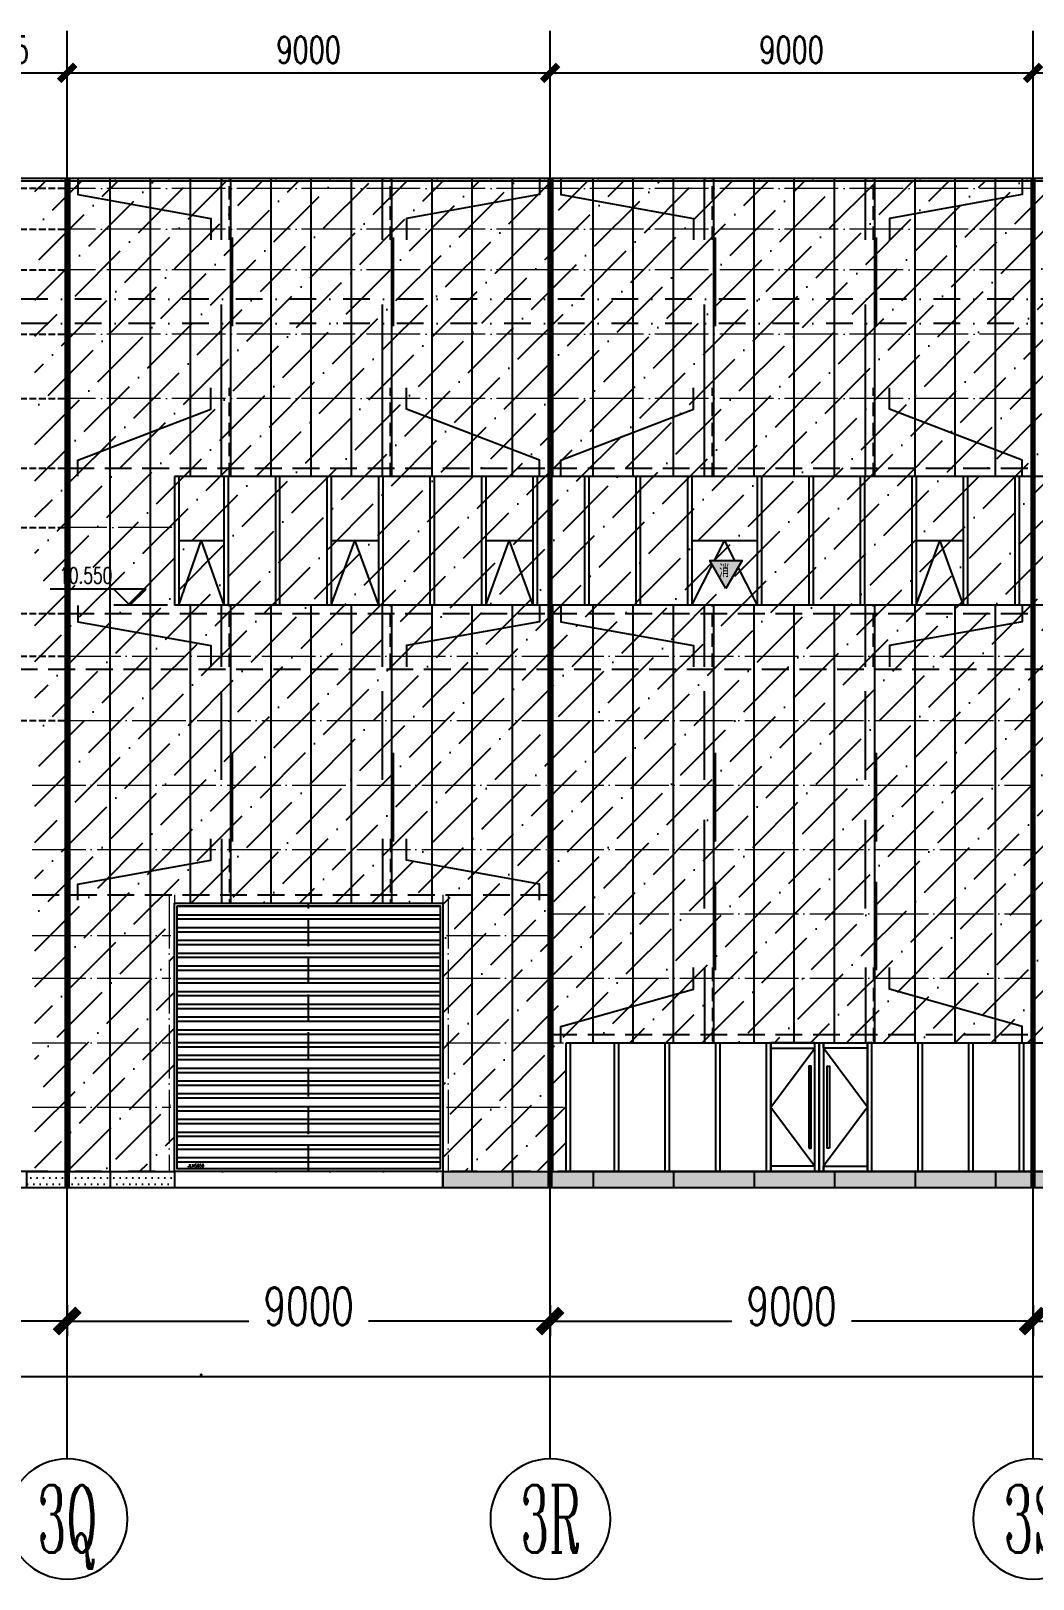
# Model space of a CAD drawing. Extents: x -2072575 to 87763, y -155913 to 742026.
# Drawn here: x -262890 to -244215, y 495625 to 524462 of the extents above; entities that cross this region are included whole.
import ezdxf
from ezdxf.enums import TextEntityAlignment as Align

# ---------------------------------------------------------------- set-up
doc = ezdxf.new("R2010")
doc.units = 0
doc.header["$LTSCALE"] = 1000
for name, pattern in [('20剖面图$0$DASH', [0.35, 0.25, -0.1]), ('__DASH', [0.35, 0.25, -0.1]), ('CENTER', [2, 1.25, -0.25, 0.25, -0.25]), ('DASHDOT', [1, 0.5, -0.25, 0, -0.25]), ('DASHED', [0.75, 0.5, -0.25]), ('DOT', [0.25, 0, -0.25]), ('DOTE', [2.42, 2, -0.2, 0.02, -0.2]), ('HIDDEN2', [0.1875, 0.125, -0.0625]), ('ZN-DASH', [0.35, 0.25, -0.1])]:
    doc.linetypes.add(name, pattern=pattern)
doc.layers.get('Defpoints').update_dxf_attribs({"color": 210})
for name, color, linetype in [('!ZN1-填充-8', 8, 'Continuous'), ('!ZN1-文字-7', 7, 'Continuous'), ('!ZN1-标注-173', 173, 'Continuous'), ('!ZN3-不锈钢板幕墙-7', 7, 'Continuous'), ('!ZN3-玻璃幕墙-4', 4, 'Continuous'), ('!ZN4-辅助材料-1', 1, 'Continuous'), ('12圆钢+30钢套管撑杆', 3, 'Continuous'), ('12圆钢斜拉条', 30, 'Continuous'), ('12圆钢直拉条', 22, 'Continuous'), ('250×150×4.5×8 H型钢', 3, 'HIDDEN2'), ('3符号', 3, 'Continuous'), ('3铝板幕墙', 3, 'Continuous'), ('4玻璃幕墙', 4, 'Continuous'), ('60x60x5钢方管', 6, '20剖面图$0$DASH'), ('A-AXIS-DOTE', 14, 'DOTE'), ('A-HATCH-2', 251, 'Continuous'), ('A-LIN-V', 9, 'Continuous'), ('A-云线', 50, 'Continuous'), ('A-门窗表显示尺寸', 160, 'Continuous'), ('AS-WALL', 40, 'Continuous'), ('DIM', 173, 'Continuous'), ('DIM_ELEV', 3, 'Continuous'), ('DOT', 8, 'DOT'), ('DOTE', 1, 'CENTER'), ('PUB_TEXT', 7, 'Continuous'), ('压型钢板', 23, 'Continuous')]:
    doc.layers.add(name, color=color, linetype=linetype)
doc.layers.add('A-加建区域', color=47, linetype='Continuous', plot=False)
doc.layers.add('冷弯薄壁C型钢 250x75x20x3.0', color=51, linetype='DOTE', lineweight=0)
doc.layers.add('梁', color=4, linetype='Continuous', lineweight=18)
doc.styles.add('_TCH_AXIS', font='COMPLEX', dxfattribs={"bigfont": 'GBCBIG'})
doc.styles.add('_TCH_DIM', font='SIMPLEX', dxfattribs={"bigfont": 'GBCBIG'})
doc.styles.add('A-STANDARD', font='SIMPLEX', dxfattribs={"bigfont": 'GBCBIG'})
doc.styles.add('DHTEXT-1', font='romans.shx', dxfattribs={"width": 0.7, "bigfont": 'chinese.shx'})
doc.styles.add('卓越符号', font='ROMANS.shx', dxfattribs={"width": 0.7, "bigfont": 'CHINESE.shx'})
doc.styles.add('样式 1', font='romans.shx', dxfattribs={"width": 0.7, "bigfont": 'chinese.shx'})
doc.dimstyles.new('ZN200', dxfattribs={"dimscale": 200, "dimtxt": 2.5, "dimasz": 1.5, "dimexe": 1, "dimexo": 2, "dimgap": 0.9, "dimtad": 1, "dimdec": 0, "dimdsep": 46, "dimtxsty": 'DHTEXT-1', "dimblk": 'ARCHTICK', "dimcen": 2.5, "dimclrd": 173, "dimclre": 173, "dimclrt": 7, "dimazin": 2, "dimtfac": 1, "dimtdec": 0, "dimtix": 1, "dimtmove": 2, "dimatfit": 3, "dimfxl": 0, "dimtolj": 1, "dimtzin": 0, "dimarcsym": 0})
doc.dimstyles.new('ZN280', dxfattribs={"dimscale": 280, "dimtxt": 2.5, "dimasz": 1.5, "dimexe": 1, "dimexo": 2, "dimgap": 0.9, "dimtad": 1, "dimdec": 0, "dimdsep": 46, "dimtxsty": 'DHTEXT-1', "dimblk": 'ARCHTICK', "dimcen": 2.5, "dimclrd": 173, "dimclre": 173, "dimclrt": 7, "dimazin": 2, "dimtfac": 1, "dimtdec": 0, "dimtix": 1, "dimtmove": 2, "dimatfit": 3, "dimfxl": 0, "dimarcsym": 0})

# ---------------------------------------------------------------- blocks, each defined once
blk = doc.blocks.new('消防救援口标识')
blk.add_wipeout([(0, 0), (-150, 260), (150, 260)]).dxf.layer = '!ZN1-标注-173'
at = {"layer": '!ZN1-填充-8'}
h = blk.add_hatch(color=252, dxfattribs=at)
h.dxf.hatch_style = 1
h.paths.add_polyline_path([(0, 0), (-150, 260), (150, 260)])
at = {"layer": '!ZN1-标注-173'}
blk.add_lwpolyline([(0, 0), (-150, 260), (150, 260)], close=True, dxfattribs=at)
at = {"layer": '!ZN1-文字-7', "ltscale": 1.5, "style": '样式 1', "width": 0.7}
blk.add_text('消', height=120, dxfattribs=at).set_placement((-62, 164), align=Align.MIDDLE_LEFT)
blk = doc.blocks.new('卓越-指北标记')
blk.add_hatch(color=256).paths.add_polyline_path([(0, 10), (-3, -9), (0, -3), (3, -9)])
for p, q in [((0, 10), (-3, -9)), ((0, 10), (3, -9)), ((-3, -9), (0, -3)), ((0, -3), (3, -9))]:
    blk.add_line(p, q)
blk.add_circle((0, 0), 10)
at = {"color": 0, "style": '卓越符号', "width": 0.7}
blk.add_text('N', height=5, dxfattribs=at).set_placement((0, 12), align=Align.CENTER)
blk = doc.blocks.new('20250905100330')
at = {"layer": '!ZN1-填充-8'}
h = blk.add_hatch(dxfattribs=at)
h.set_pattern_fill('ANSI36', color=252, scale=300, style=0)
h.set_pattern_definition([(45, (388215.23, -503214.68), (252.5697, 926.0889), [1190.625, -238.125, 0, -238.125])])
h.paths.add_polyline_path([(150800, 18450), (125400, 18450), (125400, 0), (128000, 0), (128000, 5000), (133000, 5000), (133000, -300), (133300, 0), (148500, 0), (135300, 0), (135300, 2400), (148500, 2400), (148500, 0), (152311, 0), (152300, 0), (150800, 0)])
h = blk.add_hatch(dxfattribs=at)
h.set_pattern_fill('DOTS', color=252, scale=75, style=0)
h.set_pattern_definition([(0, (125250, -300), (59.531, 119.0625), [0, -119.0625])])
h.paths.add_polyline_path([(125250, 0), (128000, 0), (128000, -300), (125250, -300)])
h = blk.add_hatch(dxfattribs=at)
h.set_pattern_fill('DOTS', color=252, scale=75, style=0)
h.set_pattern_definition([(0, (133000, -300), (59.53125, 119.0625), [0, -119.0625])])
h.paths.add_polyline_path([(133000, 0), (184900, 0), (184900, -300), (133000, -300)])
at = {"layer": '!ZN3-不锈钢板幕墙-7', "ltscale": 10}
for points in [[(139824, 435), (139864, 435), (139864, 1965), (139824, 1965)], [(140204, 435), (140164, 435), (140164, 1965), (140204, 1965)]]:
    blk.add_lwpolyline(points, close=True, dxfattribs=at)
at = {"layer": '!ZN3-玻璃幕墙-4', "color": 252, "linetype": 'ZN-DASH', "ltscale": 500}
for p, q in [((139111, 1200), (139934, 2300)), ((140917, 1200), (140094, 2300))]:
    blk.add_line(p, q, dxfattribs=at)
at = {"layer": '!ZN3-玻璃幕墙-4', "color": 252, "ltscale": 10}
for p, q in [((139111, 1200), (139934, 100)), ((140917, 1200), (140094, 100))]:
    blk.add_line(p, q, dxfattribs=at)
for points in [[(128080, 10550), (128500, 11750), (128920, 10550)], [(130920, 10550), (131360, 11750), (131800, 10550)], [(133800, 10550), (134240, 11750), (134680, 10550)], [(137640, 10550), (138250, 11750), (138860, 10550)], [(141820, 10550), (142260, 11750), (142700, 10550)]]:
    blk.add_lwpolyline(points, dxfattribs=at)
for points in [[(139111, 0), (139031, 0), (139031, 2400), (139111, 2400)], [(139111, 2300), (139934, 2300), (139934, 2400), (139111, 2400)], [(140014, 0), (139934, 0), (139934, 2400), (140014, 2400)], [(140094, 0), (140014, 0), (140014, 2400), (140094, 2400)], [(140917, 2300), (140094, 2300), (140094, 2400), (140917, 2400)], [(140917, 0), (140997, 0), (140997, 2400), (140917, 2400)], [(139111, 0), (139934, 0), (139934, 100), (139111, 100)], [(140917, 0), (140094, 0), (140094, 100), (140917, 100)]]:
    blk.add_lwpolyline(points, close=True, dxfattribs=at)
at = {"layer": '3铝板幕墙', "color": 252, "ltscale": 1000}
for p, q in [((126800, 0), (126800, -300)), ((134300, 0), (134300, -300)), ((135800, 0), (135800, -300)), ((137300, 0), (137300, -300)), ((138800, 0), (138800, -300)), ((140300, 0), (140300, -300)), ((141800, 0), (141800, -300)), ((143300, 0), (143300, -300))]:
    blk.add_line(p, q, dxfattribs=at)
for points in [[(125250, 0), (128000, 0), (128000, -300), (125250, -300)], [(133000, 0), (184900, 0), (184900, -300), (133000, -300)]]:
    blk.add_lwpolyline(points, close=True, dxfattribs=at)
at = {"layer": '4玻璃幕墙', "color": 252, "ltscale": 10}
for p, q in [((128000, 12950), (128000, 10550)), ((148500, 12950), (128000, 12950)), ((128080, 12950), (128080, 10550)), ((128920, 12950), (128920, 10550)), ((129000, 12950), (129000, 10550)), ((129880, 12950), (129880, 10550)), ((129960, 12950), (129960, 10550)), ((130840, 12950), (130840, 10550)), ((130920, 12950), (130920, 10550)), ((131800, 12950), (131800, 10550)), ((131880, 12950), (131880, 10550)), ((132760, 12950), (132760, 10550)), ((132840, 12950), (132840, 10550)), ((133720, 12950), (133720, 10550)), ((133800, 12950), (133800, 10550)), ((134680, 12950), (134680, 10550)), ((134760, 12950), (134760, 10550)), ((135640, 12950), (135640, 10550)), ((135720, 12950), (135720, 10550)), ((136600, 12950), (136600, 10550)), ((136680, 12950), (136680, 10550)), ((137560, 12950), (137560, 10550)), ((137640, 12950), (137640, 10550)), ((138860, 12950), (138860, 10550)), ((138940, 12950), (138940, 10550)), ((139820, 12950), (139820, 10550)), ((139900, 12950), (139900, 10550)), ((140780, 12950), (140780, 10550)), ((140860, 12950), (140860, 10550)), ((141740, 12950), (141740, 10550)), ((141820, 12950), (141820, 10550)), ((142700, 12950), (142700, 10550)), ((142780, 12950), (142780, 10550)), ((143660, 12950), (143660, 10550)), ((143740, 12950), (143740, 10550)), ((128920, 11750), (128080, 11750)), ((131800, 11750), (130920, 11750)), ((134680, 11750), (133800, 11750)), ((138860, 11750), (137640, 11750)), ((142700, 11750), (141820, 11750)), ((148500, 10550), (128000, 10550))]:
    blk.add_line(p, q, dxfattribs=at)
at = {"layer": '4玻璃幕墙', "color": 252, "ltscale": 1.5}
for p, q in [((135300, 0), (135300, 2400)), ((135300, 2400), (148500, 2400)), ((135380, 0), (135380, 2400)), ((136203, 0), (136203, 2400)), ((136283, 0), (136283, 2400)), ((137146, 0), (137146, 2400)), ((137226, 0), (137226, 2400)), ((138089, 0), (138089, 2400)), ((138169, 0), (138169, 2400)), ((139031, 0), (139031, 2400)), ((139111, 0), (139111, 2400)), ((140917, 0), (140917, 2400)), ((140997, 0), (140997, 2400)), ((141860, 0), (141860, 2400)), ((141940, 0), (141940, 2400)), ((142803, 0), (142803, 2400)), ((142883, 0), (142883, 2400)), ((143746, 0), (143746, 2400)), ((143826, 0), (143826, 2400)), ((148500, 0), (135300, 0))]:
    blk.add_line(p, q, dxfattribs=at)
at = {"layer": 'A-LIN-V'}
for p, q in [((184900, 18500), (-700, 18500)), ((184900, 18450), (-700, 18450)), ((128000, 0), (128000, -300)), ((133000, 0), (133000, -300))]:
    blk.add_line(p, q, dxfattribs=at)
at = {"layer": '压型钢板', "color": 252, "ltscale": 10}
for p, q in [((126050, 0), (126050, 18500)), ((126800, 0), (126800, 18500)), ((127550, 0), (127550, 18500)), ((128300, 12950), (128300, 18500)), ((129050, 12950), (129050, 18500)), ((129800, 12950), (129800, 18500)), ((130550, 12950), (130550, 18500)), ((131300, 12950), (131300, 18500)), ((132050, 12950), (132050, 18500)), ((132800, 12950), (132800, 18500)), ((133550, 12950), (133550, 18500)), ((134300, 12950), (134300, 18500)), ((135050, 12950), (135050, 18500)), ((135800, 12950), (135800, 18500)), ((136550, 12950), (136550, 18500)), ((137300, 12950), (137300, 18500)), ((138050, 12950), (138050, 18500)), ((138800, 12950), (138800, 18500)), ((139550, 12950), (139550, 18500)), ((140300, 12950), (140300, 18500)), ((141050, 12950), (141050, 18500)), ((141800, 12950), (141800, 18500)), ((142550, 12950), (142550, 18500)), ((143300, 12950), (143300, 18500)), ((128300, 5000), (128300, 10550)), ((129050, 5000), (129050, 10550)), ((129800, 5000), (129800, 10550)), ((130550, 5000), (130550, 10550)), ((131300, 5000), (131300, 10550)), ((132050, 5000), (132050, 10550)), ((132800, 5000), (132800, 10550)), ((133550, 0), (133550, 10550)), ((134300, 0), (134300, 10550)), ((135050, 0), (135050, 10550)), ((135800, 2400), (135800, 10550)), ((136550, 2400), (136550, 10550)), ((137300, 2400), (137300, 10550)), ((138050, 2400), (138050, 10550)), ((138800, 2400), (138800, 10550)), ((139550, 2400), (139550, 10550)), ((140300, 2400), (140300, 10550)), ((141050, 2400), (141050, 10550)), ((141800, 2400), (141800, 10550)), ((142550, 2400), (142550, 10550)), ((143300, 2400), (143300, 10550))]:
    blk.add_line(p, q, dxfattribs=at)
at = {"layer": '3符号', "color": 7}
blk.add_blockref('卓越-指北标记', (128496, -3786), dxfattribs=at)
at = {"layer": '!ZN4-辅助材料-1', "color": 252, "xscale": 2, "yscale": 2, "zscale": 2}
blk.add_blockref('消防救援口标识', (138276, 10863), dxfattribs=at)
blk = doc.blocks.new('_ArchTick')
at = {"color": 0, "linetype": 'ByBlock', "const_width": 0.4}
blk.add_lwpolyline([(-0.5, -0.5), (0.5, 0.5)], dxfattribs=at)
blk = doc.blocks.new('*D2494')
at = {"layer": 'Defpoints', "color": 0, "ltscale": 2800, "transparency": 16777216}
for p in [(-800, -1926), (184900, -1926), (184900, -3824)]:
    blk.add_point(p, dxfattribs=at)
at = {"layer": 'DIM', "color": 173, "linetype": 'ByBlock', "lineweight": -2, "ltscale": 2800, "transparency": 16777216}
for p, q in [((-800, -2486), (-800, -4104)), ((184900, -2486), (184900, -4104)), ((-800, -3824), (90503, -3824)), ((184900, -3824), (93597, -3824))]:
    blk.add_line(p, q, dxfattribs=at)
at = {"layer": 'DIM', "color": 173, "lineweight": -2, "ltscale": 2800, "transparency": 16777216, "xscale": 420, "yscale": 420, "zscale": 420, "rotation": 180}
blk.add_blockref('_ArchTick', (-800, -3824), dxfattribs=at)
at = {"layer": 'DIM', "color": 173, "lineweight": -2, "ltscale": 2800, "transparency": 16777216, "xscale": 420, "yscale": 420, "zscale": 420}
blk.add_blockref('_ArchTick', (184900, -3824), dxfattribs=at)
at = {"layer": 'DIM', "color": 7, "ltscale": 2800, "transparency": 16777216, "insert": (92050, -3549), "char_height": 700, "attachment_point": 5, "style": 'DHTEXT-1'}
blk.add_mtext('185700', dxfattribs=at)
blk = doc.blocks.new('*D2499')
at = {"layer": 'Defpoints', "color": 0, "ltscale": 2800, "transparency": 16777216}
for p in [(144000, -1926), (153000, -1926), (153000, -2784)]:
    blk.add_point(p, dxfattribs=at)
at = {"layer": 'DIM', "color": 173, "linetype": 'ByBlock', "lineweight": -2, "ltscale": 2800, "transparency": 16777216}
for p, q in [((144000, -2486), (144000, -3064)), ((153000, -2486), (153000, -3064)), ((144000, -2784), (147385, -2784)), ((153000, -2784), (149615, -2784))]:
    blk.add_line(p, q, dxfattribs=at)
at = {"layer": 'DIM', "color": 173, "lineweight": -2, "ltscale": 2800, "transparency": 16777216, "xscale": 420, "yscale": 420, "zscale": 420, "rotation": 180}
blk.add_blockref('_ArchTick', (144000, -2784), dxfattribs=at)
at = {"layer": 'DIM', "color": 173, "lineweight": -2, "ltscale": 2800, "transparency": 16777216, "xscale": 420, "yscale": 420, "zscale": 420}
blk.add_blockref('_ArchTick', (153000, -2784), dxfattribs=at)
at = {"layer": 'DIM', "color": 7, "ltscale": 2800, "transparency": 16777216, "insert": (148500, -2509), "char_height": 700, "attachment_point": 5, "style": 'DHTEXT-1'}
blk.add_mtext('9000', dxfattribs=at)
blk = doc.blocks.new('*D2500')
at = {"layer": 'Defpoints', "color": 0, "ltscale": 2800, "transparency": 16777216}
for p in [(135000, -1926), (144000, -1926), (144000, -2784)]:
    blk.add_point(p, dxfattribs=at)
at = {"layer": 'DIM', "color": 173, "linetype": 'ByBlock', "lineweight": -2, "ltscale": 2800, "transparency": 16777216}
for p, q in [((135000, -2486), (135000, -3064)), ((144000, -2486), (144000, -3064)), ((135000, -2784), (138385, -2784)), ((144000, -2784), (140615, -2784))]:
    blk.add_line(p, q, dxfattribs=at)
at = {"layer": 'DIM', "color": 173, "lineweight": -2, "ltscale": 2800, "transparency": 16777216, "xscale": 420, "yscale": 420, "zscale": 420, "rotation": 180}
blk.add_blockref('_ArchTick', (135000, -2784), dxfattribs=at)
at = {"layer": 'DIM', "color": 173, "lineweight": -2, "ltscale": 2800, "transparency": 16777216, "xscale": 420, "yscale": 420, "zscale": 420}
blk.add_blockref('_ArchTick', (144000, -2784), dxfattribs=at)
at = {"layer": 'DIM', "color": 7, "ltscale": 2800, "transparency": 16777216, "insert": (139500, -2509), "char_height": 700, "attachment_point": 5, "style": 'DHTEXT-1'}
blk.add_mtext('9000', dxfattribs=at)
blk = doc.blocks.new('*D2501')
at = {"layer": 'Defpoints', "color": 0, "ltscale": 2800, "transparency": 16777216}
for p in [(126000, -1926), (135000, -1926), (135000, -2784)]:
    blk.add_point(p, dxfattribs=at)
at = {"layer": 'DIM', "color": 173, "linetype": 'ByBlock', "lineweight": -2, "ltscale": 2800, "transparency": 16777216}
for p, q in [((126000, -2486), (126000, -3064)), ((135000, -2486), (135000, -3064)), ((126000, -2784), (129385, -2784)), ((135000, -2784), (131615, -2784))]:
    blk.add_line(p, q, dxfattribs=at)
at = {"layer": 'DIM', "color": 173, "lineweight": -2, "ltscale": 2800, "transparency": 16777216, "xscale": 420, "yscale": 420, "zscale": 420, "rotation": 180}
blk.add_blockref('_ArchTick', (126000, -2784), dxfattribs=at)
at = {"layer": 'DIM', "color": 173, "lineweight": -2, "ltscale": 2800, "transparency": 16777216, "xscale": 420, "yscale": 420, "zscale": 420}
blk.add_blockref('_ArchTick', (135000, -2784), dxfattribs=at)
at = {"layer": 'DIM', "color": 7, "ltscale": 2800, "transparency": 16777216, "insert": (130500, -2509), "char_height": 700, "attachment_point": 5, "style": 'DHTEXT-1'}
blk.add_mtext('9000', dxfattribs=at)
blk = doc.blocks.new('*D2478')
at = {"layer": 'Defpoints', "color": 0, "ltscale": 2800, "transparency": 16777216}
for p in [(117000, -1926), (126000, -1926), (126000, -2784)]:
    blk.add_point(p, dxfattribs=at)
at = {"layer": 'DIM', "color": 173, "linetype": 'ByBlock', "lineweight": -2, "ltscale": 2800, "transparency": 16777216}
for p, q in [((117000, -2486), (117000, -3064)), ((126000, -2486), (126000, -3064)), ((117000, -2784), (120385, -2784)), ((126000, -2784), (122615, -2784))]:
    blk.add_line(p, q, dxfattribs=at)
at = {"layer": 'DIM', "color": 173, "lineweight": -2, "ltscale": 2800, "transparency": 16777216, "xscale": 420, "yscale": 420, "zscale": 420, "rotation": 180}
blk.add_blockref('_ArchTick', (117000, -2784), dxfattribs=at)
at = {"layer": 'DIM', "color": 173, "lineweight": -2, "ltscale": 2800, "transparency": 16777216, "xscale": 420, "yscale": 420, "zscale": 420}
blk.add_blockref('_ArchTick', (126000, -2784), dxfattribs=at)
at = {"layer": 'DIM', "color": 7, "ltscale": 2800, "transparency": 16777216, "insert": (121500, -2509), "char_height": 700, "attachment_point": 5, "style": 'DHTEXT-1'}
blk.add_mtext('9000', dxfattribs=at)
blk = doc.blocks.new('卓越-轴号')
blk.add_circle((0, 0), 4)
at = {"color": 0, "style": '_TCH_AXIS', "width": 1.041667, "flags": 8}
blk.add_attdef('A', text='', height=4.48, dxfattribs=at).set_placement((-2, -2.24), (2, -2.24), align=Align.FIT)
blk = doc.blocks.new('JLM5050')
at = {"layer": 'A-HATCH-2'}
h = blk.add_hatch(dxfattribs=at)
h.set_pattern_fill('ANSI32', color=256, scale=50, angle=45)
h.set_pattern_definition([(180, (0, 0), (-1e-14, -238.125), []), (180, (-79.38, 79.38), (-1e-14, -238.125), [])])
h.paths.add_polyline_path([(-1643430, 522187), (-1638530, 522187), (-1638530, 517287), (-1643430, 517287)])
at = {"layer": 'A-AXIS-DOTE', "linetype": '__DASH', "ltscale": 2}
blk.add_line((-1640980, 517237), (-1640980, 522237), dxfattribs=at)
at = {"layer": 'A-LIN-V'}
blk.add_lwpolyline([(-1643480, 522237), (-1638480, 522237), (-1638480, 517237), (-1643480, 517237)], close=True, dxfattribs=at)
at = {"layer": 'A-门窗表显示尺寸'}
blk.add_lwpolyline([(-1643430, 522187), (-1638530, 522187), (-1638530, 517287), (-1643430, 517287)], close=True, dxfattribs=at)
at = {"layer": 'A-门窗表显示尺寸', "color": 3, "style": 'A-STANDARD', "width": 0.705882}
blk.add_text('JLM5050', height=59.5, dxfattribs=at).set_placement((-1643230, 517317))
blk = doc.blocks.new('*D3633')
at = {"layer": 'Defpoints', "color": 0, "ltscale": 10, "transparency": 16777216}
for p in [(-237840, 523681), (-244215, 522664), (-237840, 522664)]:
    blk.add_point(p, dxfattribs=at)
at = {"layer": 'DIM', "color": 173, "linetype": 'ByBlock', "lineweight": -2, "ltscale": 10, "transparency": 16777216}
for p, q in [((-244215, 523064), (-244215, 523881)), ((-237840, 523064), (-237840, 523881)), ((-244215, 523681), (-237840, 523681))]:
    blk.add_line(p, q, dxfattribs=at)
at = {"layer": 'DIM', "color": 173, "lineweight": -2, "ltscale": 10, "transparency": 16777216, "xscale": 300, "yscale": 300, "zscale": 300, "rotation": 180}
blk.add_blockref('_ArchTick', (-244215, 523681), dxfattribs=at)
at = {"layer": 'DIM', "color": 173, "lineweight": -2, "ltscale": 10, "transparency": 16777216, "xscale": 300, "yscale": 300, "zscale": 300}
blk.add_blockref('_ArchTick', (-237840, 523681), dxfattribs=at)
at = {"layer": 'DIM', "color": 7, "ltscale": 10, "transparency": 16777216, "insert": (-241028, 524111), "char_height": 500, "attachment_point": 5, "style": 'DHTEXT-1'}
blk.add_mtext('\\A1;6375', dxfattribs=at)
blk = doc.blocks.new('*D3634')
at = {"layer": 'Defpoints', "color": 0, "ltscale": 10, "transparency": 16777216}
for p in [(-244215, 523681), (-253215, 522664), (-244215, 522664)]:
    blk.add_point(p, dxfattribs=at)
at = {"layer": 'DIM', "color": 173, "linetype": 'ByBlock', "lineweight": -2, "ltscale": 10, "transparency": 16777216}
for p, q in [((-253215, 523064), (-253215, 523881)), ((-244215, 523064), (-244215, 523881)), ((-253215, 523681), (-244215, 523681))]:
    blk.add_line(p, q, dxfattribs=at)
at = {"layer": 'DIM', "color": 173, "lineweight": -2, "ltscale": 10, "transparency": 16777216, "xscale": 300, "yscale": 300, "zscale": 300, "rotation": 180}
blk.add_blockref('_ArchTick', (-253215, 523681), dxfattribs=at)
at = {"layer": 'DIM', "color": 173, "lineweight": -2, "ltscale": 10, "transparency": 16777216, "xscale": 300, "yscale": 300, "zscale": 300}
blk.add_blockref('_ArchTick', (-244215, 523681), dxfattribs=at)
at = {"layer": 'DIM', "color": 7, "ltscale": 10, "transparency": 16777216, "insert": (-248715, 524111), "char_height": 500, "attachment_point": 5, "style": 'DHTEXT-1'}
blk.add_mtext('\\A1;9000', dxfattribs=at)
blk = doc.blocks.new('*D3635')
at = {"layer": 'Defpoints', "color": 0, "ltscale": 10, "transparency": 16777216}
for p in [(-253215, 523681), (-262215, 522664), (-253215, 522664)]:
    blk.add_point(p, dxfattribs=at)
at = {"layer": 'DIM', "color": 173, "linetype": 'ByBlock', "lineweight": -2, "ltscale": 10, "transparency": 16777216}
for p, q in [((-262215, 523064), (-262215, 523881)), ((-253215, 523064), (-253215, 523881)), ((-262215, 523681), (-253215, 523681))]:
    blk.add_line(p, q, dxfattribs=at)
at = {"layer": 'DIM', "color": 173, "lineweight": -2, "ltscale": 10, "transparency": 16777216, "xscale": 300, "yscale": 300, "zscale": 300, "rotation": 180}
blk.add_blockref('_ArchTick', (-262215, 523681), dxfattribs=at)
at = {"layer": 'DIM', "color": 173, "lineweight": -2, "ltscale": 10, "transparency": 16777216, "xscale": 300, "yscale": 300, "zscale": 300}
blk.add_blockref('_ArchTick', (-253215, 523681), dxfattribs=at)
at = {"layer": 'DIM', "color": 7, "ltscale": 10, "transparency": 16777216, "insert": (-257715, 524111), "char_height": 500, "attachment_point": 5, "style": 'DHTEXT-1'}
blk.add_mtext('\\A1;9000', dxfattribs=at)
blk = doc.blocks.new('*D3636')
at = {"layer": 'Defpoints', "color": 0, "ltscale": 10, "transparency": 16777216}
for p in [(-262215, 523681), (-264840, 522664), (-262215, 522664)]:
    blk.add_point(p, dxfattribs=at)
at = {"layer": 'DIM', "color": 173, "linetype": 'ByBlock', "lineweight": -2, "ltscale": 10, "transparency": 16777216}
for p, q in [((-264840, 523064), (-264840, 523881)), ((-262215, 523064), (-262215, 523881)), ((-264840, 523681), (-262215, 523681))]:
    blk.add_line(p, q, dxfattribs=at)
at = {"layer": 'DIM', "color": 173, "lineweight": -2, "ltscale": 10, "transparency": 16777216, "xscale": 300, "yscale": 300, "zscale": 300, "rotation": 180}
blk.add_blockref('_ArchTick', (-264840, 523681), dxfattribs=at)
at = {"layer": 'DIM', "color": 173, "lineweight": -2, "ltscale": 10, "transparency": 16777216, "xscale": 300, "yscale": 300, "zscale": 300}
blk.add_blockref('_ArchTick', (-262215, 523681), dxfattribs=at)
at = {"layer": 'DIM', "color": 7, "ltscale": 10, "transparency": 16777216, "insert": (-263528, 524111), "char_height": 500, "attachment_point": 5, "style": 'DHTEXT-1'}
blk.add_mtext('\\A1;2625', dxfattribs=at)
blk = doc.blocks.new('20250821140405')
at = {"layer": 'DOT', "linetype": 'DASHDOT'}
for p, q in [((192648.2, 18500), (-7043.9, 18500)), ((192648.2, 16250), (-7043.9, 16250)), ((192648.2, 15800), (-7043.9, 15800)), ((192648.2, 0), (-7043.9, 0))]:
    blk.add_line(p, q, dxfattribs=at)
at = {"layer": 'DOTE', "ltscale": 280}
for p, q in [((126000, -5350), (126000, 21247.6)), ((135000, -5350), (135000, 21247.6)), ((144000, -5350), (144000, 21247.6))]:
    blk.add_line(p, q, dxfattribs=at)
at = {"layer": '3符号', "color": 7}
ref = blk.add_blockref('卓越-轴号', (126006.3, -6470), dxfattribs=dict(at, xscale=-280, yscale=280, zscale=280))
ref.add_attrib('A', '3Q', dxfattribs={"layer": '0', "color": 0, "height": 1254.4, "style": '_TCH_AXIS', "width": 0.535714}).set_placement((125446.3, -7097.2), (126566.3, -7097.2), align=Align.FIT)
ref = blk.add_blockref('卓越-轴号', (135006.3, -6470), dxfattribs=dict(at, xscale=-280, yscale=280, zscale=280))
ref.add_attrib('A', '3R', dxfattribs={"layer": '0', "color": 0, "height": 1254.4, "style": '_TCH_AXIS', "width": 0.506757}).set_placement((134446.3, -7097.2), (135566.3, -7097.2), align=Align.FIT)
ref = blk.add_blockref('卓越-轴号', (144006.3, -6470), dxfattribs=dict(at, xscale=-280, yscale=280, zscale=280))
ref.add_attrib('A', '3S', dxfattribs={"layer": '0', "color": 0, "height": 1254.4, "style": '_TCH_AXIS', "width": 0.568182}).set_placement((143446.3, -7097.2), (144566.3, -7097.2), align=Align.FIT)
at = {"layer": 'DIM', "ltscale": 2800}
for base, p1, p2, picture, middle in [((184900, -3824.1), (-800, -1926.1), (184900, -1926.1), '*D2494', (92050, -3549.1)), ((126000, -2784.1), (117000, -1926.1), (126000, -1926.1), '*D2478', (121500, -2509.1)), ((135000, -2784.1), (126000, -1926.1), (135000, -1926.1), '*D2501', (130500, -2509.1)), ((144000, -2784.1), (135000, -1926.1), (144000, -1926.1), '*D2500', (139500, -2509.1)), ((153000, -2784.1), (144000, -1926.1), (153000, -1926.1), '*D2499', (148500, -2509.1))]:
    dim = blk.add_linear_dim(base=base, p1=p1, p2=p2, angle=0, dimstyle='ZN280', dxfattribs=at)
    dim.commit()
    dim.dimension.update_dxf_attribs({"geometry": picture, "text_midpoint": middle, "dimtype": 129})

msp = doc.modelspace()

# ---------------------------------------------------------------- linework, layer by layer
at = {"layer": 'A-加建区域', "linetype": '__DASH', "ltscale": 2}
msp.add_line((-195567, 512564.7), (-395259.1, 512564.7), dxfattribs=at)
at = {"layer": 'AS-WALL'}
msp.add_line((-195567, 502914.7), (-395259.1, 502914.7), dxfattribs=at)
at = {"layer": 'DIM_ELEV'}
for p, q in [((-260745.2, 514064.7), (-262533.2, 514064.7)), ((-261045.2, 513764.7), (-261345.2, 514064.7)), ((-261045.2, 513764.7), (-260745.2, 514064.7)), ((-260345.2, 513764.7), (-261345.2, 513764.7))]:
    msp.add_line(p, q, dxfattribs=at)

# ---------------------------------------------------------------- texts
at = {"layer": 'PUB_TEXT', "style": '_TCH_DIM', "width": 0.705882}
msp.add_text('10.550', height=297.5, dxfattribs=at).set_placement((-262363.2, 514169.7))

# ---------------------------------------------------------------- dimensions: what is measured, and where the dimension line sits
at = {"layer": 'DIM', "ltscale": 10}
for base, p1, p2, picture, middle in [((-262215.2, 523681.3), (-264840.2, 522664.2), (-262215.2, 522664.2), '*D3636', (-263527.7, 524111.3)), ((-253215.2, 523681.3), (-262215.2, 522664.2), (-253215.2, 522664.2), '*D3635', (-257715.2, 524111.3)), ((-244215.2, 523681.3), (-253215.2, 522664.2), (-244215.2, 522664.2), '*D3634', (-248715.2, 524111.3)), ((-237840.2, 523681.3), (-244215.2, 522664.2), (-237840.2, 522664.2), '*D3633', (-241027.7, 524111.3))]:
    dim = msp.add_linear_dim(base=base, p1=p1, p2=p2, dimstyle='ZN200', override={"dimfxl": 2}, dxfattribs=at)
    dim.commit()
    dim.dimension.update_dxf_attribs({"geometry": picture, "text_midpoint": middle})

# ---------------------------------------------------------------- next in the draw order: block references
at = {"layer": '12圆钢直拉条', "ltscale": 1000}
msp.add_blockref('20250905100330', (-388215.2, 503214.7), dxfattribs=at)

# ---------------------------------------------------------------- next in the draw order: linework, layer by layer
at = {"layer": '12圆钢+30钢套管撑杆', "color": 3}
for p, q in [((-259340.2, 520570.9), (-259340.2, 521714.7)), ((-256340.2, 520570.9), (-256340.2, 521714.7)), ((-250340.2, 520570.9), (-250340.2, 521714.7)), ((-247340.2, 520570.9), (-247340.2, 521714.7)), ((-259340.2, 516164.7), (-259340.2, 517814.7)), ((-256340.2, 516164.7), (-256340.2, 517814.7)), ((-250340.2, 516164.7), (-250340.2, 517814.7)), ((-247340.2, 516164.7), (-247340.2, 517814.7)), ((-259340.2, 512614.7), (-259340.2, 513758.4)), ((-256340.2, 512614.7), (-256340.2, 513758.4)), ((-250340.2, 512614.7), (-250340.2, 513758.4)), ((-247340.2, 512614.7), (-247340.2, 513758.4)), ((-259340.2, 509414.7), (-259340.2, 508214.7)), ((-256340.2, 509414.7), (-256340.2, 508214.7)), ((-250340.2, 507014.7), (-250340.2, 505614.7)), ((-247340.2, 507014.7), (-247340.2, 505614.7))]:
    msp.add_line(p, q, dxfattribs=at)
at = {"layer": '12圆钢+30钢套管撑杆', "color": 3, "linetype": 'DASHED', "ltscale": 0.5}
for p, q in [((-259190.2, 520570.9), (-259190.2, 521714.7)), ((-256190.2, 520570.9), (-256190.2, 521714.7)), ((-250190.2, 520570.9), (-250190.2, 521714.7)), ((-247190.2, 520570.9), (-247190.2, 521714.7)), ((-259190.2, 516164.7), (-259190.2, 517814.7)), ((-256190.2, 516164.7), (-256190.2, 517814.7)), ((-250190.2, 516164.7), (-250190.2, 517814.7)), ((-247190.2, 516164.7), (-247190.2, 517814.7)), ((-259190.2, 512614.7), (-259190.2, 513758.4)), ((-256190.2, 512614.7), (-256190.2, 513758.4)), ((-250190.2, 512614.7), (-250190.2, 513758.4)), ((-247190.2, 512614.7), (-247190.2, 513758.4)), ((-259190.2, 509414.7), (-259190.2, 508214.7)), ((-256190.2, 509414.7), (-256190.2, 508214.7)), ((-250190.2, 507014.7), (-250190.2, 505614.7)), ((-247190.2, 507014.7), (-247190.2, 505614.7))]:
    msp.add_line(p, q, dxfattribs=at)
at = {"layer": '12圆钢斜拉条', "ltscale": 1000}
for points in [[(-262015.2, 521714.7), (-262015.2, 521414.7), (-259540.2, 520970.9), (-259540.2, 520570.9)], [(-253415.2, 521714.7), (-253415.2, 521414.7), (-255890.2, 520970.9), (-255890.2, 520570.9)], [(-253015.2, 521714.7), (-253015.2, 521414.7), (-250540.2, 520970.9), (-250540.2, 520570.9)], [(-244415.2, 521714.7), (-244415.2, 521414.7), (-246890.2, 520970.9), (-246890.2, 520570.9)], [(-262015.2, 516169.7), (-262015.2, 516469.7), (-259540.2, 517414.7), (-259540.2, 517814.7)], [(-253415.2, 516169.7), (-253415.2, 516469.7), (-255890.2, 517414.7), (-255890.2, 517814.7)], [(-253015.2, 516169.7), (-253015.2, 516469.7), (-250540.2, 517414.7), (-250540.2, 517814.7)], [(-244415.2, 516169.7), (-244415.2, 516469.7), (-246890.2, 517414.7), (-246890.2, 517814.7)], [(-262015.2, 513758.4), (-262015.2, 513458.4), (-259540.2, 513014.7), (-259540.2, 512614.7)], [(-253415.2, 513758.4), (-253415.2, 513458.4), (-255890.2, 513014.7), (-255890.2, 512614.7)], [(-253015.2, 513758.4), (-253015.2, 513458.4), (-250540.2, 513014.7), (-250540.2, 512614.7)], [(-244415.2, 513758.4), (-244415.2, 513458.4), (-246890.2, 513014.7), (-246890.2, 512614.7)], [(-262015.2, 508270.9), (-262015.2, 508570.9), (-259540.2, 509014.7), (-259540.2, 509414.7)], [(-253415.2, 508270.9), (-253415.2, 508570.9), (-255890.2, 509014.7), (-255890.2, 509414.7)], [(-253015.2, 505619.7), (-253015.2, 505919.7), (-250540.2, 506614.7), (-250540.2, 507014.7)], [(-244415.2, 505619.7), (-244415.2, 505919.7), (-246890.2, 506614.7), (-246890.2, 507014.7)]]:
    msp.add_lwpolyline(points, dxfattribs=at)
at = {"layer": '12圆钢直拉条', "ltscale": 1000}
for p, q in [((-259140.2, 520614.7), (-259140.2, 518964.7)), ((-256140.2, 520614.7), (-256140.2, 518964.7)), ((-250140.2, 520614.7), (-250140.2, 518964.7)), ((-247140.2, 520614.7), (-247140.2, 518964.7)), ((-259340.2, 517714.7), (-259340.2, 519364.7)), ((-256340.2, 517714.7), (-256340.2, 519364.7)), ((-250340.2, 517714.7), (-250340.2, 519364.7)), ((-247340.2, 517714.7), (-247340.2, 519364.7)), ((-259340.2, 510514.7), (-259340.2, 512164.7)), ((-256340.2, 510514.7), (-256340.2, 512164.7)), ((-250340.2, 510514.7), (-250340.2, 512164.7)), ((-247340.2, 510514.7), (-247340.2, 512164.7)), ((-259140.2, 511014.7), (-259140.2, 509364.7)), ((-256140.2, 511014.7), (-256140.2, 509364.7)), ((-250140.2, 511014.7), (-250140.2, 509364.7)), ((-247140.2, 511014.7), (-247140.2, 509364.7)), ((-250340.2, 508114.7), (-250340.2, 509764.7)), ((-247340.2, 508114.7), (-247340.2, 509764.7)), ((-250140.2, 508614.7), (-250140.2, 506964.7)), ((-247140.2, 508614.7), (-247140.2, 506964.7))]:
    msp.add_line(p, q, dxfattribs=at)
at = {"layer": '250×150×4.5×8 H型钢', "linetype": '20剖面图$0$DASH', "ltscale": 2}
for p, q in [((-262215.2, 516319.7), (-253215.2, 516319.7)), ((-253215.2, 516319.7), (-244215.2, 516319.7)), ((-262215.2, 513609.7), (-253215.2, 513609.7)), ((-253215.2, 513609.7), (-244215.2, 513609.7)), ((-262865.2, 508369.7), (-253215.2, 508369.7)), ((-253215.2, 505769.7), (-244215.2, 505769.7))]:
    msp.add_line(p, q, dxfattribs=at)
at = {"layer": '60x60x5钢方管', "ltscale": 0.5}
for p, q in [((-264840.2, 521531.8, 0), (-262215.2, 521531.8, 0)), ((-264840.2, 520770.9), (-262215.2, 520770.9)), ((-264840.2, 520014.7), (-262215.2, 520014.7)), ((-264840.2, 518814.7), (-262215.2, 518814.7)), ((-264840.2, 517614.7), (-262215.2, 517614.7)), ((-264840.2, 516319.7), (-262215.2, 516319.7)), ((-264840.2, 515214.7), (-262215.2, 515214.7)), ((-264840.2, 513609.7), (-262215.2, 513609.7)), ((-264840.2, 512814.7), (-262215.2, 512814.7)), ((-264840.2, 511614.7), (-262215.2, 511614.7))]:
    msp.add_line(p, q, dxfattribs=at)
at = {"layer": '冷弯薄壁C型钢 250x75x20x3.0', "ltscale": 0.5}
for p, q in [((-253215.2, 521526.8, 0), (-262215.2, 521526.8, 0)), ((-244215.2, 521526.8, 0), (-253215.2, 521526.8, 0)), ((-253215.2, 520770.9), (-262215.2, 520770.9)), ((-244215.2, 520770.9), (-253215.2, 520770.9)), ((-253215.2, 520014.7), (-262215.2, 520014.7)), ((-244215.2, 520014.7), (-253215.2, 520014.7)), ((-253215.2, 518814.7), (-262215.2, 518814.7)), ((-244215.2, 518814.7), (-253215.2, 518814.7)), ((-253215.2, 517614.7), (-262215.2, 517614.7)), ((-244215.2, 517614.7), (-253215.2, 517614.7)), ((-260265.2, 515214.7), (-262215.2, 515214.7)), ((-262215.2, 512814.7), (-253215.2, 512814.7)), ((-253215.2, 512814.7), (-244215.2, 512814.7)), ((-262215.2, 511614.7), (-253215.2, 511614.7)), ((-253215.2, 511614.7), (-244215.2, 511614.7)), ((-262865.2, 510414.7), (-253215.2, 510414.7)), ((-253215.2, 510414.7), (-244215.2, 510414.7)), ((-262865.2, 509214.7), (-253215.2, 509214.7)), ((-253215.2, 509214.7), (-244215.2, 509214.7)), ((-260312.8, 508369.7), (-260312.8, 503214.7)), ((-260215.2, 508369.7), (-260215.2, 503214.7)), ((-255215.2, 508369.7), (-255215.2, 503214.7)), ((-255117.7, 508369.7), (-255117.7, 503214.7)), ((-253215.2, 508014.7), (-244215.2, 508014.7)), ((-262865.2, 507614.7), (-260285.2, 507614.7)), ((-255145.2, 507614.7), (-253215.2, 507614.7)), ((-262865.2, 506814.7), (-260285.2, 506814.7)), ((-255145.2, 506814.7), (-253215.2, 506814.7)), ((-253215.2, 506814.7), (-244215.2, 506814.7)), ((-262865.2, 505614.7), (-260285.2, 505614.7)), ((-255145.2, 505614.7), (-252965.2, 505614.7)), ((-262865.2, 504414.7), (-260285.2, 504414.7)), ((-255145.2, 504414.7), (-252965.2, 504414.7)), ((-262865.2, 503214.7), (-260285.2, 503214.7)), ((-255145.2, 503214.7), (-252965.2, 503214.7))]:
    msp.add_line(p, q, dxfattribs=at)
at = {"layer": '梁', "ltscale": 10, "const_width": 100}
for points in [[(-262215.2, 521714.7), (-262215.2, 502914.7)], [(-253215.2, 521714.7), (-253215.2, 502914.7)], [(-244215.2, 521714.7), (-244215.2, 502914.7)]]:
    msp.add_lwpolyline(points, dxfattribs=at)

# ---------------------------------------------------------------- next in the draw order: block references
at = {"layer": 'A-LIN-V'}
msp.add_blockref('JLM5050', (1383264.9, -14022.8), dxfattribs=at)
at = {"layer": 'A-云线', "ltscale": 10}
msp.add_blockref('20250821140405', (-388215.2, 503214.7), dxfattribs=at)

doc.saveas('drawing.dxf')
